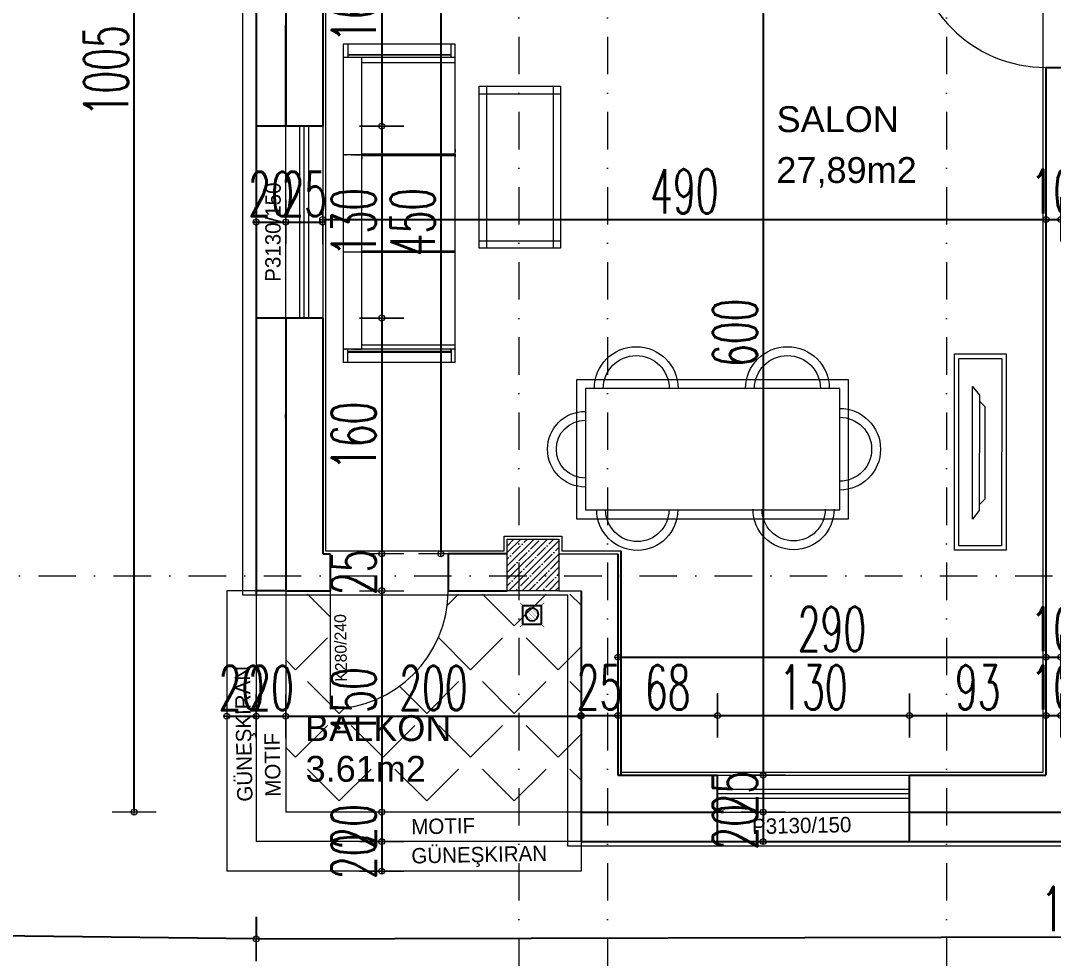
# Model space of a CAD drawing. Header units: millimetres. Extents: x -16104 to 67872, y -88009 to 12107.
# Drawn here: x 22102 to 22802, y -7693 to -7058 of the extents above; entities that cross this region are included whole.
import ezdxf

# ---------------------------------------------------------------- set-up
doc = ezdxf.new("R2010")
doc.units = ezdxf.units.MM
doc.linetypes.add('DASHDOTX2', pattern=[50.8, 25.4, -12.7, 0, -12.7])
doc.layers.get('0').update_dxf_attribs({"color": 241})
for name, color, linetype, lineweight in [('akslar', 144, 'Continuous', 20), ('bacas', 11, 'Continuous', 5), ('balkon', 6, 'Continuous', 5), ('duvar', 123, 'Continuous', 25), ('emsal&kolon', 1, 'Continuous', 5), ('kapı', 3, 'Continuous', 5), ('kolon', 1, 'Continuous', 5), ('OLCU', 54, 'Continuous', 13), ('pencere', 5, 'Continuous', 5), ('POZ', 36, 'Continuous', 18), ('SıVA', 40, 'Continuous', 9), ('tefriş', 30, 'Continuous', 5), ('ÖLÇÜ', 252, 'Continuous', 20)]:
    doc.layers.add(name, color=color, linetype=linetype, lineweight=lineweight)
doc.layers.add('tarama korıdor', color=33, linetype='Continuous')
doc.styles.add('DIM', font='Txttw.shx', dxfattribs={"width": 0.6})
doc.styles.add('M2', font='stylu.ttf', dxfattribs={"height": 10})
doc.dimstyles.new('50', dxfattribs={"dimscale": 0, "dimtxt": 30, "dimasz": 1, "dimexe": 0, "dimexo": 2, "dimgap": 4, "dimtad": 1, "dimdec": 0, "dimzin": 0, "dimdsep": 46, "dimtxsty": 'DIM', "dimblk1": 'DOT', "dimblk2": 'DOT', "dimsah": 1, "dimcen": 1.5, "dimdle": 3, "dimse1": 1, "dimse2": 1, "dimclrd": 256, "dimclre": 9, "dimclrt": 256, "dimadec": 0, "dimazin": 0, "dimtfac": 0.24, "dimtdec": 0, "dimtix": 1, "dimtmove": 2, "dimatfit": 3, "dimldrblk": 'DOT', "dimfxl": 0, "dimtolj": 1, "dimtzin": 15, "dimarcsym": 0})

# ---------------------------------------------------------------- blocks, each defined once
blk = doc.blocks.new('DFG')
at = {"layer": 'tefriş'}
for points in [[(38169.15, -3228.78), (38169.11, -3095.78), (38204.11, -3095.77), (38204.15, -3228.77)], [(38172.15, -3225.78), (38172.11, -3098.78), (38201.11, -3098.77), (38201.15, -3225.77)], [(38187.31, -3200.75), (38187.26, -3122.74), (38191.96, -3116.74), (38192.02, -3206.74)]]:
    blk.add_lwpolyline(points, close=True, dxfattribs=at)
blk.add_lwpolyline([(38187.26, -3126.64), (38183.36, -3130.59), (38183.41, -3192.9), (38187.31, -3196.85)], dxfattribs=at)
blk = doc.blocks.new('sec')
at = {"layer": 'bacas'}
for p, q in [((9731.12, -593.55), (9731.12, -669.3)), ((9731.12, -593.55), (9946.75, -593.55)), ((9731.12, -593.55), (9731.12, -669.3)), ((9736.37, -593.55), (9738.37, -593.55)), ((9736.37, -593.55), (9738.37, -593.55)), ((9739.62, -593.55), (9741.62, -593.55)), ((9739.62, -593.55), (9741.62, -593.55)), ((9740.12, -593.55), (9740.12, -669.3)), ((9740.37, -593.55), (9740.12, -593.55)), ((9740.12, -593.55), (9740.12, -669.3)), ((9740.37, -593.55), (9740.12, -593.55)), ((9743.12, -656.8), (9743.12, -593.55)), ((9743.12, -656.8), (9743.12, -593.55)), ((9797, -593.55), (9946.75, -593.55)), ((9805.56, -593.55), (9805.56, -656.8)), ((9805.56, -593.55), (9805.56, -656.8)), ((9806.12, -669.3), (9806.12, -593.55)), ((9806.12, -669.3), (9806.12, -593.55)), ((9806.62, -593.55), (9806.62, -656.8)), ((9806.62, -593.55), (9806.62, -656.8)), ((9872.37, -593.55), (9870.37, -593.55)), ((9872.37, -593.55), (9870.37, -593.55)), ((9871.18, -593.55), (9871.18, -656.8)), ((9871.62, -593.55), (9871.87, -593.55)), ((9871.62, -593.55), (9871.87, -593.55)), ((9871.87, -593.55), (9871.87, -669.3)), ((9872.25, -593.55), (9872.25, -656.8)), ((9875.62, -593.55), (9873.62, -593.55)), ((9875.62, -593.55), (9873.62, -593.55)), ((9934.26, -656.8), (9934.26, -593.55)), ((9937.83, -593.56), (9937.83, -669.31)), ((9946.83, -593.56), (9946.83, -669.31)), ((9946.83, -593.56), (9946.83, -669.31)), ((9740.12, -596.3), (9731.12, -596.3)), ((9740.12, -596.3), (9731.12, -596.3)), ((9737.12, -596.3), (9736.37, -596.3)), ((9737.12, -596.3), (9736.37, -596.3)), ((9738.12, -666.3), (9738.12, -596.3)), ((9738.12, -596.3), (9739.62, -596.3)), ((9738.12, -666.3), (9738.12, -596.3)), ((9738.12, -596.3), (9739.62, -596.3)), ((9738.37, -596.3), (9738.62, -596.3)), ((9738.37, -596.3), (9738.62, -596.3)), ((9738.62, -596.3), (9738.62, -666.3)), ((9738.62, -596.3), (9738.62, -666.3)), ((9937.75, -596.3), (9946.75, -596.3)), ((9937.75, -596.3), (9946.75, -596.3)), ((9939.33, -596.31), (9939.33, -666.31)), ((9939.33, -596.31), (9939.33, -666.31)), ((9939.83, -666.31), (9939.83, -596.31)), ((9939.83, -666.31), (9939.83, -596.31)), ((9740.12, -656.8), (9871.87, -656.8)), ((9740.12, -656.8), (9740.37, -656.8)), ((9740.12, -656.8), (9937.83, -656.8)), ((9740.12, -656.8), (9740.37, -656.8)), ((9740.12, -657.3), (9740.12, -657.05)), ((9740.12, -657.3), (9740.12, -657.05)), ((9740.12, -657.8), (9740.12, -657.55)), ((9740.12, -657.8), (9740.12, -657.55)), ((9741.62, -656.8), (9743.12, -656.8)), ((9741.62, -656.8), (9743.12, -656.8)), ((9870.37, -656.8), (9868.87, -656.8)), ((9870.37, -656.8), (9868.87, -656.8)), ((9871.87, -656.8), (9871.62, -656.8)), ((9871.87, -656.8), (9871.62, -656.8)), ((9871.87, -657.3), (9871.87, -657.05)), ((9871.87, -657.3), (9871.87, -657.05)), ((9871.87, -657.8), (9871.87, -657.55)), ((9871.87, -657.8), (9871.87, -657.55)), ((9740.12, -658.3), (9740.12, -658.05)), ((9740.12, -658.3), (9740.12, -658.05)), ((9740.12, -658.8), (9740.12, -658.55)), ((9740.12, -658.8), (9740.12, -658.55)), ((9740.12, -659.3), (9740.12, -659.05)), ((9740.12, -659.3), (9740.12, -659.05)), ((9740.12, -659.8), (9740.12, -659.55)), ((9740.12, -659.8), (9740.12, -659.55)), ((9740.12, -660.3), (9740.12, -660.05)), ((9740.12, -660.3), (9740.12, -660.05)), ((9740.12, -661.05), (9740.12, -660.55)), ((9740.12, -661.05), (9740.12, -660.55)), ((9740.12, -661.55), (9740.12, -661.3)), ((9740.12, -661.55), (9740.12, -661.3)), ((9740.12, -662.3), (9740.12, -662.05)), ((9740.12, -662.3), (9740.12, -662.05)), ((9740.12, -663.05), (9740.12, -662.8)), ((9740.12, -663.05), (9740.12, -662.8)), ((9740.12, -663.8), (9740.12, -663.55)), ((9740.12, -663.8), (9740.12, -663.55)), ((9871.87, -658.3), (9871.87, -658.05)), ((9871.87, -658.3), (9871.87, -658.05)), ((9871.87, -658.8), (9871.87, -658.55)), ((9871.87, -658.8), (9871.87, -658.55)), ((9871.87, -659.3), (9871.87, -659.05)), ((9871.87, -659.3), (9871.87, -659.05)), ((9871.87, -659.8), (9871.87, -659.55)), ((9871.87, -659.8), (9871.87, -659.55)), ((9871.87, -660.3), (9871.87, -660.05)), ((9871.87, -660.3), (9871.87, -660.05)), ((9871.87, -661.05), (9871.87, -660.55)), ((9871.87, -661.05), (9871.87, -660.55)), ((9871.87, -661.55), (9871.87, -661.3)), ((9871.87, -661.55), (9871.87, -661.3)), ((9871.87, -662.3), (9871.87, -662.05)), ((9871.87, -662.3), (9871.87, -662.05)), ((9871.87, -663.05), (9871.87, -662.8)), ((9871.87, -663.05), (9871.87, -662.8)), ((9871.87, -663.8), (9871.87, -663.55)), ((9871.87, -663.8), (9871.87, -663.55)), ((9731.12, -666.3), (9740.12, -666.3)), ((9731.12, -666.3), (9740.12, -666.3)), ((9946.83, -669.31), (9731.12, -669.3)), ((9740.12, -667.55), (9740.12, -667.3)), ((9740.12, -667.55), (9740.12, -667.3)), ((9740.12, -668.3), (9740.12, -668.05)), ((9740.12, -668.3), (9740.12, -668.05)), ((9946.83, -669.31), (9797.08, -669.31)), ((9871.87, -667.55), (9871.87, -667.3)), ((9871.87, -667.55), (9871.87, -667.3)), ((9871.87, -668.3), (9871.87, -668.05)), ((9871.87, -668.3), (9871.87, -668.05)), ((9946.83, -666.31), (9937.83, -666.31)), ((9946.83, -666.31), (9937.83, -666.31))]:
    blk.add_line(p, q, dxfattribs=at)
blk = doc.blocks.new('NEWBLOCK5')
at = {"layer": 'bacas'}
for p, q in [((1.4704, -0.1965), (0.3729, -0.1965)), ((0.3729, -0.1965), (0.3729, -0.749)), ((0.4229, -0.1965), (0.4229, -0.749)), ((1.4204, -0.1965), (1.4204, -0.749)), ((1.4704, -0.749), (1.4704, -0.1965)), ((0.3729, -0.2465), (1.4704, -0.2465)), ((1.4704, -0.7015), (0.3729, -0.7015)), ((0.3729, -0.749), (1.4704, -0.749))]:
    blk.add_line(p, q, dxfattribs=at)
blk = doc.blocks.new('rb')
at = {"layer": 'tefriş'}
for points in [[(1548.4, 487.07), (1595.5, 487.07), (1595.5, 394.92), (1548.4, 394.92)], [(1551.4, 484.07), (1592.5, 484.07), (1592.5, 397.92), (1551.4, 397.92)]]:
    blk.add_lwpolyline(points, close=True, dxfattribs=at)
for centre, radius, start, end in [((1571.95, 484.07), 12.83, 0, 180), ((1571.95, 484.07), 9.83, 0, 180), ((1551.4, 466.84), 14.18, 90, 270), ((1592.5, 466.49), 13.72, 270, 90), ((1551.4, 466.84), 11.18, 90, 270), ((1592.5, 466.49), 10.72, 270, 90), ((1551.4, 415.62), 14.18, 90, 270), ((1551.4, 415.62), 11.18, 90, 270), ((1592.29, 413.54), 13.72, 270, 90), ((1592.29, 413.54), 10.72, 270, 90), ((1571.95, 397.92), 13.83, 180, 0), ((1571.95, 397.92), 10.83, 180, 0)]:
    blk.add_arc(centre, radius, start, end, dxfattribs=at)
blk = doc.blocks.new('DOT')
for p, q in [((0, 15), (0, -15)), ((-2, 0), (0, 0)), ((2, 0), (0, 0))]:
    blk.add_line(p, q)
blk.add_circle((0, 0), 2)
blk = doc.blocks.new('*D7195')
at = {"layer": 'Defpoints', "color": 0, "transparency": 16777216}
for p in [(22306.82, -6969.56), (22306.82, -7129.31), (22346.82, -7129.31)]:
    blk.add_point(p, dxfattribs=at)
at = {"layer": 'OLCU', "lineweight": -2, "transparency": 16777216}
blk.add_line((22346.82, -6970.56), (22346.82, -7128.31), dxfattribs=at)
for p, rotation in [((22346.82, -6969.56), 90), ((22346.82, -7129.31), 270)]:
    blk.add_blockref('DOT', p, dxfattribs=dict(at, rotation=rotation))
at = {"layer": 'OLCU', "transparency": 16777216, "insert": (22327.82, -7049.44), "char_height": 30, "attachment_point": 5, "rotation": 90, "style": 'DIM'}
blk.add_mtext('\\A1;160', dxfattribs=at)
blk = doc.blocks.new('*D7196')
at = {"layer": 'Defpoints', "color": 0, "transparency": 16777216}
for p in [(22306.82, -7129.31), (22306.82, -7259.31), (22346.82, -7259.31)]:
    blk.add_point(p, dxfattribs=at)
at = {"layer": 'OLCU', "lineweight": -2, "transparency": 16777216}
blk.add_line((22346.82, -7130.31), (22346.82, -7258.31), dxfattribs=at)
for p, rotation in [((22346.82, -7129.31), 90), ((22346.82, -7259.31), 270)]:
    blk.add_blockref('DOT', p, dxfattribs=dict(at, rotation=rotation))
at = {"layer": 'OLCU', "transparency": 16777216, "insert": (22327.82, -7194.31), "char_height": 30, "attachment_point": 5, "rotation": 90, "style": 'DIM'}
blk.add_mtext('\\A1;130', dxfattribs=at)
blk = doc.blocks.new('*D7197')
at = {"layer": 'Defpoints', "color": 0, "transparency": 16777216}
for p in [(22306.82, -7259.31), (22306.82, -7419.06), (22346.82, -7419.06)]:
    blk.add_point(p, dxfattribs=at)
at = {"layer": 'OLCU', "lineweight": -2, "transparency": 16777216}
blk.add_line((22346.82, -7260.31), (22346.82, -7418.06), dxfattribs=at)
for p, rotation in [((22346.82, -7259.31), 90), ((22346.82, -7419.06), 270)]:
    blk.add_blockref('DOT', p, dxfattribs=dict(at, rotation=rotation))
at = {"layer": 'OLCU', "transparency": 16777216, "insert": (22327.82, -7339.19), "char_height": 30, "attachment_point": 5, "rotation": 90, "style": 'DIM'}
blk.add_mtext('\\A1;160', dxfattribs=at)
blk = doc.blocks.new('*D7198')
at = {"layer": 'Defpoints', "color": 0, "transparency": 16777216}
for p in [(22311.82, -7419.06), (22311.82, -7444.06), (22346.82, -7444.06)]:
    blk.add_point(p, dxfattribs=at)
at = {"layer": 'OLCU', "lineweight": -2, "transparency": 16777216}
for p, q in [((22346.82, -7418.06), (22346.82, -7417.06)), ((22346.82, -7419.06), (22346.82, -7444.06)), ((22346.82, -7445.06), (22346.82, -7446.06))]:
    blk.add_line(p, q, dxfattribs=at)
for p, rotation in [((22346.82, -7419.06), 270), ((22346.82, -7444.06), 90)]:
    blk.add_blockref('DOT', p, dxfattribs=dict(at, rotation=rotation))
at = {"layer": 'OLCU', "transparency": 16777216, "insert": (22327.82, -7431.56), "char_height": 30, "attachment_point": 5, "rotation": 90, "style": 'DIM'}
blk.add_mtext('\\A1;25', dxfattribs=at)
blk = doc.blocks.new('*D7199')
at = {"layer": 'Defpoints', "color": 0, "transparency": 16777216}
for p in [(22311.82, -7444.06), (22311.82, -7594.06), (22346.82, -7594.06)]:
    blk.add_point(p, dxfattribs=at)
at = {"layer": 'OLCU', "lineweight": -2, "transparency": 16777216}
blk.add_line((22346.82, -7445.06), (22346.82, -7593.06), dxfattribs=at)
for p, rotation in [((22346.82, -7444.06), 90), ((22346.82, -7594.06), 270)]:
    blk.add_blockref('DOT', p, dxfattribs=dict(at, rotation=rotation))
at = {"layer": 'OLCU', "transparency": 16777216, "insert": (22327.82, -7519.06), "char_height": 30, "attachment_point": 5, "rotation": 90, "style": 'DIM'}
blk.add_mtext('\\A1;150', dxfattribs=at)
blk = doc.blocks.new('*D7200')
at = {"layer": 'Defpoints', "color": 0, "transparency": 16777216}
for p in [(22346.82, -7594.06), (22346.82, -7614.06), (22347.65, -7614.06)]:
    blk.add_point(p, dxfattribs=at)
at = {"layer": 'OLCU', "lineweight": -2, "transparency": 16777216}
for p, q in [((22346.82, -7593.06), (22346.82, -7592.06)), ((22346.82, -7594.06), (22346.82, -7614.06)), ((22346.82, -7615.06), (22346.82, -7616.06))]:
    blk.add_line(p, q, dxfattribs=at)
for p, rotation in [((22346.82, -7594.06), 270), ((22346.82, -7614.06), 90)]:
    blk.add_blockref('DOT', p, dxfattribs=dict(at, rotation=rotation))
at = {"layer": 'OLCU', "transparency": 16777216, "insert": (22327.82, -7604.06), "char_height": 30, "attachment_point": 5, "rotation": 90, "style": 'DIM'}
blk.add_mtext('\\A1;20', dxfattribs=at)
blk = doc.blocks.new('*D6889')
at = {"layer": 'Defpoints', "color": 0, "transparency": 16777216}
for p in [(22346.82, -7614.06), (22346.82, -7634.06), (22346.82, -7634.06)]:
    blk.add_point(p, dxfattribs=at)
at = {"layer": 'OLCU', "lineweight": -2, "transparency": 16777216}
for p, q in [((22346.82, -7613.06), (22346.82, -7612.06)), ((22346.82, -7614.06), (22346.82, -7634.06)), ((22346.82, -7635.06), (22346.82, -7636.06))]:
    blk.add_line(p, q, dxfattribs=at)
for p, rotation in [((22346.82, -7614.06), 270), ((22346.82, -7634.06), 90)]:
    blk.add_blockref('DOT', p, dxfattribs=dict(at, rotation=rotation))
at = {"layer": 'OLCU', "transparency": 16777216, "insert": (22327.82, -7624.06), "char_height": 30, "attachment_point": 5, "rotation": 90, "style": 'DIM'}
blk.add_mtext('\\A1;20', dxfattribs=at)
blk = doc.blocks.new('*D6894')
at = {"layer": 'Defpoints', "color": 0, "transparency": 16777216}
for p in [(22386.82, -6969.56), (22386.82, -7419.06), (22386.82, -7419.06)]:
    blk.add_point(p, dxfattribs=at)
at = {"layer": 'OLCU', "lineweight": -2, "transparency": 16777216}
blk.add_line((22386.82, -6970.56), (22386.82, -7418.06), dxfattribs=at)
for p, rotation in [((22386.82, -6969.56), 90), ((22386.82, -7419.06), 270)]:
    blk.add_blockref('DOT', p, dxfattribs=dict(at, rotation=rotation))
at = {"layer": 'OLCU', "transparency": 16777216, "insert": (22367.82, -7194.31), "char_height": 30, "attachment_point": 5, "rotation": 90, "style": 'DIM'}
blk.add_mtext('\\A1;450', dxfattribs=at)
blk = doc.blocks.new('*D7230')
at = {"layer": 'Defpoints', "color": 0, "transparency": 16777216}
for p in [(22281.82, -7194.31), (22261.82, -7259.31), (22281.82, -7259.31)]:
    blk.add_point(p, dxfattribs=at)
at = {"layer": 'OLCU', "lineweight": -2, "transparency": 16777216}
for p, q in [((22260.82, -7194.31), (22259.82, -7194.31)), ((22261.82, -7194.31), (22281.82, -7194.31)), ((22282.82, -7194.31), (22283.82, -7194.31))]:
    blk.add_line(p, q, dxfattribs=at)
blk.add_blockref('DOT', (22261.82, -7194.31), dxfattribs=at)
at = {"layer": 'OLCU', "lineweight": -2, "transparency": 16777216, "rotation": 180}
blk.add_blockref('DOT', (22281.82, -7194.31), dxfattribs=at)
at = {"layer": 'OLCU', "transparency": 16777216, "insert": (22271.82, -7175.31), "char_height": 30, "attachment_point": 5, "style": 'DIM'}
blk.add_mtext('\\A1;20', dxfattribs=at)
blk = doc.blocks.new('*D6932')
at = {"layer": 'Defpoints', "color": 0, "transparency": 16777216}
for p in [(22281.82, -7194.31), (22306.82, -7194.31), (22306.82, -7194.31)]:
    blk.add_point(p, dxfattribs=at)
at = {"layer": 'OLCU', "lineweight": -2, "transparency": 16777216}
for p, q in [((22280.82, -7194.31), (22279.82, -7194.31)), ((22281.82, -7194.31), (22306.82, -7194.31)), ((22307.82, -7194.31), (22308.82, -7194.31))]:
    blk.add_line(p, q, dxfattribs=at)
blk.add_blockref('DOT', (22281.82, -7194.31), dxfattribs=at)
at = {"layer": 'OLCU', "lineweight": -2, "transparency": 16777216, "rotation": 180}
blk.add_blockref('DOT', (22306.82, -7194.31), dxfattribs=at)
at = {"layer": 'OLCU', "transparency": 16777216, "insert": (22294.32, -7175.31), "char_height": 30, "attachment_point": 5, "style": 'DIM'}
blk.add_mtext('\\A1;25', dxfattribs=at)
blk = doc.blocks.new('*D6933')
at = {"layer": 'Defpoints', "color": 0, "transparency": 16777216}
for p in [(22306.82, -7194.31), (22796.82, -7192.53), (22796.82, -7194.31)]:
    blk.add_point(p, dxfattribs=at)
at = {"layer": 'OLCU', "lineweight": -2, "transparency": 16777216}
blk.add_line((22307.82, -7192.53), (22795.82, -7192.53), dxfattribs=at)
at = {"layer": 'OLCU', "lineweight": -2, "transparency": 16777216, "rotation": 180}
blk.add_blockref('DOT', (22306.82, -7192.53), dxfattribs=at)
at = {"layer": 'OLCU', "lineweight": -2, "transparency": 16777216}
blk.add_blockref('DOT', (22796.82, -7192.53), dxfattribs=at)
at = {"layer": 'OLCU', "transparency": 16777216, "insert": (22551.82, -7173.53), "char_height": 30, "attachment_point": 5, "style": 'DIM'}
blk.add_mtext('\\A1;490', dxfattribs=at)
blk = doc.blocks.new('*D6934')
at = {"layer": 'Defpoints', "color": 0, "transparency": 16777216}
for p in [(22796.82, -7192.53), (22806.82, -7192.53), (22806.82, -7192.53)]:
    blk.add_point(p, dxfattribs=at)
at = {"layer": 'OLCU', "lineweight": -2, "transparency": 16777216}
for p, q in [((22795.82, -7192.53), (22794.82, -7192.53)), ((22796.82, -7192.53), (22806.82, -7192.53)), ((22807.82, -7192.53), (22808.82, -7192.53))]:
    blk.add_line(p, q, dxfattribs=at)
blk.add_blockref('DOT', (22796.82, -7192.53), dxfattribs=at)
at = {"layer": 'OLCU', "lineweight": -2, "transparency": 16777216, "rotation": 180}
blk.add_blockref('DOT', (22806.82, -7192.53), dxfattribs=at)
at = {"layer": 'OLCU', "transparency": 16777216, "insert": (22801.82, -7173.53), "char_height": 30, "attachment_point": 5, "style": 'DIM'}
blk.add_mtext('\\A1;10', dxfattribs=at)
blk = doc.blocks.new('*D6939')
at = {"layer": 'Defpoints', "color": 0, "transparency": 16777216}
for p in [(22241.82, -7529.06), (22261.82, -7529.06), (22261.82, -7529.06)]:
    blk.add_point(p, dxfattribs=at)
at = {"layer": 'OLCU', "lineweight": -2, "transparency": 16777216}
for p, q in [((22240.82, -7529.06), (22239.82, -7529.06)), ((22241.82, -7529.06), (22261.82, -7529.06)), ((22262.82, -7529.06), (22263.82, -7529.06))]:
    blk.add_line(p, q, dxfattribs=at)
blk.add_blockref('DOT', (22241.82, -7529.06), dxfattribs=at)
at = {"layer": 'OLCU', "lineweight": -2, "transparency": 16777216, "rotation": 180}
blk.add_blockref('DOT', (22261.82, -7529.06), dxfattribs=at)
at = {"layer": 'OLCU', "transparency": 16777216, "insert": (22251.82, -7510.06), "char_height": 30, "attachment_point": 5, "style": 'DIM'}
blk.add_mtext('\\A1;20', dxfattribs=at)
blk = doc.blocks.new('*D7231')
at = {"layer": 'Defpoints', "color": 0, "transparency": 16777216}
for p in [(22261.82, -7529.06), (22281.82, -7529.06), (22281.82, -7529.06)]:
    blk.add_point(p, dxfattribs=at)
at = {"layer": 'OLCU', "lineweight": -2, "transparency": 16777216}
for p, q in [((22260.82, -7529.06), (22259.82, -7529.06)), ((22261.82, -7529.06), (22281.82, -7529.06)), ((22282.82, -7529.06), (22283.82, -7529.06))]:
    blk.add_line(p, q, dxfattribs=at)
blk.add_blockref('DOT', (22261.82, -7529.06), dxfattribs=at)
at = {"layer": 'OLCU', "lineweight": -2, "transparency": 16777216, "rotation": 180}
blk.add_blockref('DOT', (22281.82, -7529.06), dxfattribs=at)
at = {"layer": 'OLCU', "transparency": 16777216, "insert": (22271.82, -7510.06), "char_height": 30, "attachment_point": 5, "style": 'DIM'}
blk.add_mtext('\\A1;20', dxfattribs=at)
blk = doc.blocks.new('*D7232')
at = {"layer": 'Defpoints', "color": 0, "transparency": 16777216}
for p in [(22281.82, -7454.06), (22481.82, -7454.06), (22481.82, -7529.06)]:
    blk.add_point(p, dxfattribs=at)
at = {"layer": 'OLCU', "lineweight": -2, "transparency": 16777216}
blk.add_line((22282.82, -7529.06), (22480.82, -7529.06), dxfattribs=at)
at = {"layer": 'OLCU', "lineweight": -2, "transparency": 16777216, "rotation": 180}
blk.add_blockref('DOT', (22281.82, -7529.06), dxfattribs=at)
at = {"layer": 'OLCU', "lineweight": -2, "transparency": 16777216}
blk.add_blockref('DOT', (22481.82, -7529.06), dxfattribs=at)
at = {"layer": 'OLCU', "transparency": 16777216, "insert": (22381.82, -7510.06), "char_height": 30, "attachment_point": 5, "style": 'DIM'}
blk.add_mtext('\\A1;200', dxfattribs=at)
blk = doc.blocks.new('*D6940')
at = {"layer": 'Defpoints', "color": 0, "transparency": 16777216}
for p in [(22481.82, -7528.58), (22506.82, -7528.58), (22506.82, -7528.58)]:
    blk.add_point(p, dxfattribs=at)
at = {"layer": 'OLCU', "lineweight": -2, "transparency": 16777216}
for p, q in [((22480.82, -7528.58), (22479.82, -7528.58)), ((22481.82, -7528.58), (22506.82, -7528.58)), ((22507.82, -7528.58), (22508.82, -7528.58))]:
    blk.add_line(p, q, dxfattribs=at)
blk.add_blockref('DOT', (22481.82, -7528.58), dxfattribs=at)
at = {"layer": 'OLCU', "lineweight": -2, "transparency": 16777216, "rotation": 180}
blk.add_blockref('DOT', (22506.82, -7528.58), dxfattribs=at)
at = {"layer": 'OLCU', "transparency": 16777216, "insert": (22494.32, -7509.58), "char_height": 30, "attachment_point": 5, "style": 'DIM'}
blk.add_mtext('\\A1;25', dxfattribs=at)
blk = doc.blocks.new('*D6941')
at = {"layer": 'Defpoints', "color": 0, "transparency": 16777216}
for p in [(22574.32, -7528.58), (22506.82, -7569.06), (22574.32, -7579.06)]:
    blk.add_point(p, dxfattribs=at)
at = {"layer": 'OLCU', "lineweight": -2, "transparency": 16777216}
blk.add_line((22507.82, -7528.58), (22573.32, -7528.58), dxfattribs=at)
at = {"layer": 'OLCU', "lineweight": -2, "transparency": 16777216, "rotation": 180}
blk.add_blockref('DOT', (22506.82, -7528.58), dxfattribs=at)
at = {"layer": 'OLCU', "lineweight": -2, "transparency": 16777216}
blk.add_blockref('DOT', (22574.32, -7528.58), dxfattribs=at)
at = {"layer": 'OLCU', "transparency": 16777216, "insert": (22540.57, -7509.58), "char_height": 30, "attachment_point": 5, "style": 'DIM'}
blk.add_mtext('\\A1;68', dxfattribs=at)
blk = doc.blocks.new('*D6942')
at = {"layer": 'Defpoints', "color": 0, "transparency": 16777216}
for p in [(22704.32, -7528.61), (22574.32, -7579.06), (22704.32, -7579.06)]:
    blk.add_point(p, dxfattribs=at)
at = {"layer": 'OLCU', "lineweight": -2, "transparency": 16777216}
blk.add_line((22575.32, -7528.61), (22703.32, -7528.61), dxfattribs=at)
at = {"layer": 'OLCU', "lineweight": -2, "transparency": 16777216, "rotation": 180}
blk.add_blockref('DOT', (22574.32, -7528.61), dxfattribs=at)
at = {"layer": 'OLCU', "lineweight": -2, "transparency": 16777216}
blk.add_blockref('DOT', (22704.32, -7528.61), dxfattribs=at)
at = {"layer": 'OLCU', "transparency": 16777216, "insert": (22639.32, -7509.61), "char_height": 30, "attachment_point": 5, "style": 'DIM'}
blk.add_mtext('\\A1;130', dxfattribs=at)
blk = doc.blocks.new('*D6943')
at = {"layer": 'Defpoints', "color": 0, "transparency": 16777216}
for p in [(22704.32, -7528.61), (22796.82, -7528.61), (22796.82, -7528.61)]:
    blk.add_point(p, dxfattribs=at)
at = {"layer": 'OLCU', "lineweight": -2, "transparency": 16777216}
blk.add_line((22705.32, -7528.61), (22795.82, -7528.61), dxfattribs=at)
at = {"layer": 'OLCU', "lineweight": -2, "transparency": 16777216, "rotation": 180}
blk.add_blockref('DOT', (22704.32, -7528.61), dxfattribs=at)
at = {"layer": 'OLCU', "lineweight": -2, "transparency": 16777216}
blk.add_blockref('DOT', (22796.82, -7528.61), dxfattribs=at)
at = {"layer": 'OLCU', "transparency": 16777216, "insert": (22750.57, -7509.61), "char_height": 30, "attachment_point": 5, "style": 'DIM'}
blk.add_mtext('\\A1;93', dxfattribs=at)
blk = doc.blocks.new('*D6944')
at = {"layer": 'Defpoints', "color": 0, "transparency": 16777216}
for p in [(22796.82, -7528.61), (22806.82, -7528.61), (22806.82, -7528.61)]:
    blk.add_point(p, dxfattribs=at)
at = {"layer": 'OLCU', "lineweight": -2, "transparency": 16777216}
for p, q in [((22795.82, -7528.61), (22794.82, -7528.61)), ((22796.82, -7528.61), (22806.82, -7528.61)), ((22807.82, -7528.61), (22808.82, -7528.61))]:
    blk.add_line(p, q, dxfattribs=at)
blk.add_blockref('DOT', (22796.82, -7528.61), dxfattribs=at)
at = {"layer": 'OLCU', "lineweight": -2, "transparency": 16777216, "rotation": 180}
blk.add_blockref('DOT', (22806.82, -7528.61), dxfattribs=at)
at = {"layer": 'OLCU', "transparency": 16777216, "insert": (22801.82, -7509.61), "char_height": 30, "attachment_point": 5, "style": 'DIM'}
blk.add_mtext('\\A1;10', dxfattribs=at)
blk = doc.blocks.new('*D6950')
at = {"layer": 'Defpoints', "color": 0, "transparency": 16777216}
for p in [(22506.82, -7489.06), (22796.82, -7489.06), (22796.82, -7489.06)]:
    blk.add_point(p, dxfattribs=at)
at = {"layer": 'OLCU', "lineweight": -2, "transparency": 16777216}
blk.add_line((22507.82, -7489.06), (22795.82, -7489.06), dxfattribs=at)
at = {"layer": 'OLCU', "lineweight": -2, "transparency": 16777216, "rotation": 180}
blk.add_blockref('DOT', (22506.82, -7489.06), dxfattribs=at)
at = {"layer": 'OLCU', "lineweight": -2, "transparency": 16777216}
blk.add_blockref('DOT', (22796.82, -7489.06), dxfattribs=at)
at = {"layer": 'OLCU', "transparency": 16777216, "insert": (22651.82, -7470.06), "char_height": 30, "attachment_point": 5, "style": 'DIM'}
blk.add_mtext('\\A1;290', dxfattribs=at)
blk = doc.blocks.new('*D6951')
at = {"layer": 'Defpoints', "color": 0, "transparency": 16777216}
for p in [(22796.82, -7489.06), (22806.82, -7489.06), (22806.82, -7489.06)]:
    blk.add_point(p, dxfattribs=at)
at = {"layer": 'OLCU', "lineweight": -2, "transparency": 16777216}
for p, q in [((22795.82, -7489.06), (22794.82, -7489.06)), ((22796.82, -7489.06), (22806.82, -7489.06)), ((22807.82, -7489.06), (22808.82, -7489.06))]:
    blk.add_line(p, q, dxfattribs=at)
blk.add_blockref('DOT', (22796.82, -7489.06), dxfattribs=at)
at = {"layer": 'OLCU', "lineweight": -2, "transparency": 16777216, "rotation": 180}
blk.add_blockref('DOT', (22806.82, -7489.06), dxfattribs=at)
at = {"layer": 'OLCU', "transparency": 16777216, "insert": (22801.82, -7470.06), "char_height": 30, "attachment_point": 5, "style": 'DIM'}
blk.add_mtext('\\A1;10', dxfattribs=at)
blk = doc.blocks.new('*D7113')
at = {"layer": 'Defpoints', "color": 0, "transparency": 16777216}
for p in [(22261.82, -7680.01), (23386.82, -7677.27), (23386.82, -7677.27)]:
    blk.add_point(p, dxfattribs=at)
at = {"layer": 'OLCU', "lineweight": -2, "transparency": 16777216}
blk.add_line((22262.82, -7680.01), (23385.82, -7677.27), dxfattribs=at)
for p, rotation in [((22261.82, -7680.01), 180.1399202823359), ((23386.82, -7677.27), 0.1399202823359238)]:
    blk.add_blockref('DOT', p, dxfattribs=dict(at, rotation=rotation))
at = {"layer": 'OLCU', "transparency": 16777216, "insert": (22824.27, -7659.64), "char_height": 30, "attachment_point": 5, "rotation": 0.13992, "style": 'DIM'}
blk.add_mtext('\\A1;1125', dxfattribs=at)
blk = doc.blocks.new('A$C412C2498')
at = {"color": 5, "const_width": 0.6}
for points in [[(3.6, 24.3), (0.2, 27)], [(23.8, 24.3), (27.3, 27)], [(3.6, 3), (0.2, 0.2)], [(23.8, 3), (27.3, 0.2)]]:
    blk.add_lwpolyline(points, dxfattribs=at)
at = {"color": 5}
blk.add_lwpolyline([(23.8, 24.3), (3.6, 24.3), (3.6, 3), (23.8, 3)], close=True, dxfattribs=at)
at = {"const_width": 0.1}
for points in [[(6.7, 12.2), (14.6, 20.2)], [(6.8, 14.5), (12.4, 20.1)], [(7.1, 10.4), (16.4, 19.7)], [(7.9, 9.1), (17.8, 19)], [(8.8, 8), (18.9, 18.1)], [(10, 7.1), (19.8, 16.9)], [(11.3, 6.4), (20.4, 15.6)], [(13, 6), (20.8, 13.8)], [(14.8, 6.1), (20.8, 12.1)], [(17.4, 7), (19.8, 9.4)]]:
    blk.add_lwpolyline(points, dxfattribs=at)
blk.add_circle((13.7, 13.1), 7.12)
blk = doc.blocks.new('A$C5E2C1EC0')
at = {"xscale": 0.6105719971092185, "yscale": 0.6105719971092185, "zscale": 0.6105719971092185}
blk.add_blockref('A$C412C2498', (0, 0), dxfattribs=at)
blk = doc.blocks.new('*D6848')
at = {"layer": 'Defpoints', "color": 0, "transparency": 16777216}
for p in [(21629.82, -7672.63), (21629.82, -7672.63), (22261.82, -7680.01)]:
    blk.add_point(p, dxfattribs=at)
at = {"layer": 'OLCU', "lineweight": -2, "transparency": 16777216}
blk.add_line((22260.82, -7680), (21630.82, -7672.65), dxfattribs=at)
for p, rotation in [((21629.82, -7672.63), 179.3311844585351), ((22261.82, -7680.01), 359.3311844585351)]:
    blk.add_blockref('DOT', p, dxfattribs=dict(at, rotation=rotation))
at = {"layer": 'OLCU', "transparency": 16777216, "insert": (21946.04, -7657.32), "char_height": 30, "attachment_point": 5, "rotation": 359.33118, "style": 'DIM'}
blk.add_mtext('\\A1;632', dxfattribs=at)
blk = doc.blocks.new('*D7159')
at = {"layer": 'Defpoints', "color": 0, "transparency": 16777216}
for p in [(22179.11, -6589.56), (22281.82, -6589.56), (22281.82, -7594.06)]:
    blk.add_point(p, dxfattribs=at)
at = {"layer": 'OLCU', "lineweight": -2, "transparency": 16777216}
blk.add_line((22179.11, -7593.06), (22179.11, -6590.56), dxfattribs=at)
for p, rotation in [((22179.11, -6589.56), 90), ((22179.11, -7594.06), 270)]:
    blk.add_blockref('DOT', p, dxfattribs=dict(at, rotation=rotation))
at = {"layer": 'OLCU', "transparency": 16777216, "insert": (22160.11, -7091.81), "char_height": 30, "attachment_point": 5, "rotation": 90, "style": 'DIM'}
blk.add_mtext('\\A1;1005', dxfattribs=at)
blk = doc.blocks.new('*D7142')
at = {"layer": 'Defpoints', "color": 0, "transparency": 16777216}
for p in [(22605.24, -6969.56), (22605.24, -7569.06), (22605.24, -7569.06)]:
    blk.add_point(p, dxfattribs=at)
at = {"layer": 'OLCU', "lineweight": -2, "transparency": 16777216}
blk.add_line((22605.24, -6970.56), (22605.24, -7568.06), dxfattribs=at)
for p, rotation in [((22605.24, -6969.56), 90), ((22605.24, -7569.06), 270)]:
    blk.add_blockref('DOT', p, dxfattribs=dict(at, rotation=rotation))
at = {"layer": 'OLCU', "transparency": 16777216, "insert": (22586.24, -7269.31), "char_height": 30, "attachment_point": 5, "rotation": 90, "style": 'DIM'}
blk.add_mtext('\\A1;600', dxfattribs=at)
blk = doc.blocks.new('*D7143')
at = {"layer": 'Defpoints', "color": 0, "transparency": 16777216}
for p in [(22605.24, -7569.06), (22605.24, -7594.06), (22605.24, -7594.06)]:
    blk.add_point(p, dxfattribs=at)
at = {"layer": 'OLCU', "lineweight": -2, "transparency": 16777216}
for p, q in [((22605.24, -7568.06), (22605.24, -7567.06)), ((22605.24, -7569.06), (22605.24, -7594.06)), ((22605.24, -7595.06), (22605.24, -7596.06))]:
    blk.add_line(p, q, dxfattribs=at)
for p, rotation in [((22605.24, -7569.06), 270), ((22605.24, -7594.06), 90)]:
    blk.add_blockref('DOT', p, dxfattribs=dict(at, rotation=rotation))
at = {"layer": 'OLCU', "transparency": 16777216, "insert": (22586.24, -7581.56), "char_height": 30, "attachment_point": 5, "rotation": 90, "style": 'DIM'}
blk.add_mtext('\\A1;25', dxfattribs=at)
blk = doc.blocks.new('*D7144')
at = {"layer": 'Defpoints', "color": 0, "transparency": 16777216}
for p in [(22605.24, -7594.06), (22605.24, -7614.06), (22605.24, -7614.06)]:
    blk.add_point(p, dxfattribs=at)
at = {"layer": 'OLCU', "lineweight": -2, "transparency": 16777216}
for p, q in [((22605.24, -7593.06), (22605.24, -7592.06)), ((22605.24, -7594.06), (22605.24, -7614.06)), ((22605.24, -7615.06), (22605.24, -7616.06))]:
    blk.add_line(p, q, dxfattribs=at)
for p, rotation in [((22605.24, -7594.06), 270), ((22605.24, -7614.06), 90)]:
    blk.add_blockref('DOT', p, dxfattribs=dict(at, rotation=rotation))
at = {"layer": 'OLCU', "transparency": 16777216, "insert": (22586.24, -7604.06), "char_height": 30, "attachment_point": 5, "rotation": 90, "style": 'DIM'}
blk.add_mtext('\\A1;20', dxfattribs=at)

msp = doc.modelspace()

# ---------------------------------------------------------------- hatches: boundary and pattern name
at = {"layer": 'kolon'}
h = msp.add_hatch(dxfattribs=at)
h.set_pattern_fill('ANSI35,_O', color=256)
h.set_pattern_definition([(45, (825.3866, -11854.48), (-4.490128, 4.490128), []), (45, (829.877, -11854.48), (-4.490128, 4.490128), [7.9375, -1.5875, 0, -1.5875])])
h.paths.add_polyline_path([(22466.82, -7444.06), (22466.82, -7409.06), (22431.82, -7409.06), (22431.82, -7444.06)])
at = {"layer": 'ÖLÇÜ'}
h = msp.add_hatch(dxfattribs=at)
h.set_pattern_fill('ANGLE,_O', color=256, scale=6, angle=45)
h.set_pattern_definition([(45, (7204.273, 0), (-29.63485, 29.63485), [30.48, -11.43]), (135, (7204.273, 0), (-29.63485, -29.63485), [30.48, -11.43])])
h.paths.add_polyline_path([(22481.82, -7444.06), (22466.82, -7444.06), (22439.78, -7444.06), (22439.78, -7594.06), (22481.82, -7594.06)])
h.paths.add_polyline_path([(22439.78, -7444.06), (22431.82, -7444.06), (22391.82, -7444.06, -0.414214), (22311.82, -7524.06), (22311.82, -7444.06), (22281.82, -7444.06), (22281.82, -7594.06), (22439.78, -7594.06)])
h.paths.add_polyline_path([(22305.32, -7547.99), (22305.32, -7490.13), (22350.32, -7490.13), (22350.32, -7547.99)], flags=24)
h.paths.add_polyline_path([(22305.32, -7626.13), (22305.32, -7581.99), (22350.32, -7581.99), (22350.32, -7626.13)], flags=9)
h.paths.add_polyline_path([(22249.75, -7487.56), (22293.89, -7487.56), (22293.89, -7532.56), (22249.75, -7532.56)], flags=9)
h.paths.add_polyline_path([(22351.17, -7487.56), (22412.46, -7487.56), (22412.46, -7532.56), (22351.17, -7532.56)], flags=25)
h.paths.add_polyline_path([(22293.17, -7551.49), (22381.14, -7551.49), (22381.14, -7578.12), (22293.17, -7578.12)], flags=24)
h.paths.add_polyline_path([(22294.27, -7523.68), (22398.41, -7523.68), (22398.41, -7550.54), (22294.27, -7550.54)], flags=24)

# ---------------------------------------------------------------- linework, layer by layer
at = {"layer": 'akslar', "linetype": 'DASHDOTX2'}
for p, q in [((22439.78, -5134.56), (22439.78, -7944.06)), ((22499.82, -5134.56), (22499.82, -7944.06)), ((22729.32, -5134.56), (22729.32, -7944.06)), ((21299.82, -7434.06), (24349.82, -7434.06))]:
    msp.add_line(p, q, dxfattribs=at)
at = {"layer": 'balkon'}
for p, q in [((22241.82, -7444.06), (22241.82, -7634.06)), ((22261.82, -7444.06), (22241.82, -7444.06)), ((22261.82, -7444.06), (22261.82, -7614.06)), ((22281.82, -7444.06), (22281.82, -7594.06)), ((22481.82, -7594.06), (22281.82, -7594.06)), ((22481.82, -7614.06), (22261.82, -7614.06)), ((22481.82, -7614.06), (22481.82, -7634.06)), ((22481.82, -7634.06), (22241.82, -7634.06))]:
    msp.add_line(p, q, dxfattribs=at)
at = {"layer": 'duvar'}
for p, q in [((22261.82, -6654.56), (22261.82, -7259.31)), ((22261.82, -6904.56), (22261.82, -7129.31)), ((22281.82, -6904.56), (22281.82, -7129.31)), ((22281.82, -6930.81), (22281.82, -7060.81)), ((22306.82, -6969.56), (22306.82, -7129.31)), ((22281.82, -7129.31), (22281.82, -7060.81)), ((22281.82, -7060.81), (22281.82, -7129.31)), ((22796.82, -7089.56), (22796.82, -7417.06)), ((22796.82, -7089.56), (22796.82, -7569.06)), ((22796.82, -7089.56), (22806.82, -7089.56)), ((22306.82, -7129.31), (22261.82, -7129.31)), ((22261.82, -7259.31), (22261.82, -7447.06)), ((22306.82, -7259.31), (22261.82, -7259.31)), ((22281.82, -7259.31), (22281.82, -7444.06)), ((22281.82, -7259.31), (22281.82, -7444.06)), ((22306.82, -7259.31), (22306.82, -7419.06)), ((22281.82, -7294.56), (22281.82, -7444.06)), ((22281.82, -7327.06), (22281.82, -7324.56)), ((22306.82, -7419.06), (22311.82, -7419.06)), ((22311.82, -7419.06), (22311.82, -7444.06)), ((22391.82, -7419.06), (22391.82, -7444.06)), ((22431.82, -7419.06), (22391.82, -7419.06)), ((22506.82, -7419.06), (22506.82, -7569.06)), ((22508.82, -7417.06), (22508.82, -7569.06)), ((22281.82, -7444.06), (22261.82, -7444.06)), ((22281.82, -7444.06), (22311.82, -7444.06)), ((22391.82, -7444.06), (22431.82, -7444.06)), ((22481.82, -7444.06), (22481.82, -7614.06)), ((22506.82, -7569.06), (22574.32, -7569.06)), ((22574.32, -7614.06), (22574.32, -7569.06)), ((22704.32, -7569.06), (22796.82, -7569.06)), ((22704.32, -7614.06), (22704.32, -7569.06)), ((22791.82, -7569.06), (22796.82, -7569.06)), ((22481.82, -7594.06), (22574.32, -7594.06)), ((22704.32, -7594.06), (22796.82, -7594.06)), ((22796.82, -7594.06), (22959.32, -7594.06)), ((22481.82, -7614.06), (22574.32, -7614.06)), ((22574.32, -7614.06), (23089.32, -7614.06)), ((22704.32, -7614.06), (22959.32, -7614.06))]:
    msp.add_line(p, q, dxfattribs=at)
at = {"layer": 'emsal&kolon'}
msp.add_lwpolyline([(22431.82, -7444.06), (22431.82, -7409.06), (22466.82, -7409.06), (22466.82, -7444.06), (22431.82, -7444.06)], dxfattribs=at)
at = {"layer": 'kapı'}
msp.add_line((22311.82, -7444.06), (22311.82, -7524.06), dxfattribs=at)
for centre, radius, start, end in [((22796.82, -6999.56), 90, 180, 270), ((22311.82, -7444.06), 80, 270, 0)]:
    msp.add_arc(centre, radius, start, end, dxfattribs=at)
at = {"layer": 'pencere'}
for p, q in [((22281.82, -7259.31), (22281.82, -7129.31)), ((22291.32, -7259.31), (22291.32, -7129.31)), ((22294.32, -7259.31), (22294.32, -7129.31)), ((22297.32, -7259.31), (22297.32, -7129.31)), ((22306.82, -7129.31), (22306.82, -7259.31)), ((22574.32, -7569.06), (22704.32, -7569.06)), ((22574.32, -7578.56), (22704.32, -7578.56)), ((22574.32, -7581.56), (22704.32, -7581.56)), ((22574.32, -7584.56), (22704.32, -7584.56)), ((22574.32, -7594.06), (22704.32, -7594.06))]:
    msp.add_line(p, q, dxfattribs=at)
at = {"layer": 'SıVA'}
for points in [[(23389.82, -6842.56), (23389.82, -7357.06), (23254.82, -7357.06), (23254.82, -7617.06), (22472.82, -7617.06), (22472.82, -7447.06), (22252.82, -7447.06), (22252.82, -6592.56), (21790.82, -6592.56), (21790.82, -6077.87), (21620.82, -6077.87), (21620.82, -5625.56), (21910.82, -5625.56), (21910.82, -5455.56), (23732.82, -5455.56), (23732.82, -5625.56), (24022.82, -5625.56), (24022.82, -6077.87), (23852.82, -6077.87), (23852.82, -6572.56), (23692.82, -6572.56), (23692.82, -6842.56)], [(22508.82, -7567.06), (22794.82, -7567.06), (22794.82, -7089.56), (22794.82, -6971.56), (22483.82, -6971.56), (22483.82, -6986.56), (22429.82, -6986.56), (22429.82, -6971.56), (22308.82, -6971.56), (22308.82, -7129.31), (22308.82, -7417.06), (22429.82, -7417.06), (22429.82, -7407.06), (22468.82, -7407.06), (22468.82, -7417.06), (22508.82, -7417.06)]]:
    msp.add_lwpolyline(points, close=True, dxfattribs=at)
at = {"layer": 'ÖLÇÜ'}
for p, q in [((22466.82, -7419.06), (22506.82, -7419.06)), ((22466.82, -7444.06), (22481.82, -7444.06))]:
    msp.add_line(p, q, dxfattribs=at)

# ---------------------------------------------------------------- block references
at = {"ltscale": 50, "xscale": -1, "rotation": 180}
msp.add_blockref('A$C5E2C1EC0', (22440.3, -7452.17), dxfattribs=at)
at = {"layer": 'duvar', "xscale": -1, "rotation": 270}
msp.add_blockref('sec', (22990.09, -17020.56), dxfattribs=at)
at = {"layer": 'pencere', "xscale": -2, "yscale": 2, "zscale": 2, "rotation": 90}
msp.add_blockref('rb', (23452.91, -4204.3), dxfattribs=at)
at = {"layer": 'tarama korıdor', "rotation": 179.9413690343667}
msp.add_blockref('DFG', (60935.72, -10551.49), dxfattribs=at)
at = {"layer": 'tefriş', "xscale": -100, "yscale": 100, "zscale": 100, "rotation": 90}
msp.add_blockref('NEWBLOCK5', (22393.13, -7065.02), dxfattribs=at)

# ---------------------------------------------------------------- texts
at = {"layer": 'emsal&kolon', "char_height": 17.5, "width": 1076.8413, "attachment_point": 9}
for s, insert in [('{\\fArial|b0|i0|c162|p34;SALON}', (22697.19, -7133.56)), ('{\\fArial|b0|i0|c162|p34;27,89m2}', (22709.29, -7171.05)), ('{\\fArial|b0|i0|c162|p34;BALKON}', (22394.03, -7546.17)), ('{\\fArial|b0|i0|c162|p34;3.61m2}', (22376.77, -7573.75))]:
    msp.add_mtext(s, dxfattribs=dict(at, insert=insert))
at = {"layer": 'POZ', "style": 'M2', "flags": 4}
for tag, p, height, rotation in [('P3130/150', (22278.24, -7234.8), 10.4, 89.83596), ('K280/240', (22323.4, -7505.66), 8, 90.99934), ('GÜNEŞKIRAN', (22259.33, -7586.88), 10.4, 91.13919), ('MOTIF', (22278.45, -7583.56), 10.4, 91.13919), ('P3130/150', (22597.8, -7608.99), 10.4, 1.13919), ('MOTIF', (22366.92, -7609.22), 10.4, 1.13919), ('GÜNEŞKIRAN', (22366.99, -7628.9), 10.4, 1.13919)]:
    msp.add_attdef(tag, p, 'K1 80/210', height=height, rotation=rotation, dxfattribs=at)

# ---------------------------------------------------------------- dimensions: what is measured, and where the dimension line sits
at = {"layer": 'OLCU'}
for p1, p2, distance, picture, middle in [((22281.81697263, -7594.06011155), (22281.81697263, -6589.56011155), 102.70769654, '*D7159', (22160.10927609, -7091.81011155)), ((22605.24, -7569.06), (22605.24, -7594.06), 0, '*D7143', (22586.24, -7581.56)), ((22261.82, -7680.01), (21629.82, -7672.63), 0, '*D6848', (21946.04, -7657.32)), ((22261.82, -7680.01), (23386.82, -7677.27), 0, '*D7113', (22824.27, -7659.64))]:
    dim = msp.add_aligned_dim(p1=p1, p2=p2, distance=distance, dimstyle='50', override={"dimscale": 1}, dxfattribs=at)
    dim.commit()
    dim.dimension.update_dxf_attribs({"geometry": picture, "text_midpoint": middle})
for base, p1, p2, picture, middle in [((22346.82, -7129.31), (22306.82, -6969.56), (22306.82, -7129.31), '*D7195', (22327.82, -7049.44)), ((22386.81697263, -7419.06011155), (22386.81697263, -6969.56011155), (22386.81697263, -7419.06011155), '*D6894', (22367.81697263, -7194.31011155)), ((22605.23502173, -7569.06011155), (22605.23502173, -6969.56011155), (22605.23502173, -7569.06011155), '*D7142', (22586.23502173, -7269.31011155)), ((22346.82, -7259.31), (22306.82, -7129.31), (22306.82, -7259.31), '*D7196', (22327.82, -7194.31)), ((22346.82, -7419.06), (22306.82, -7259.31), (22306.82, -7419.06), '*D7197', (22327.82, -7339.19)), ((22346.82, -7444.06), (22311.82, -7419.06), (22311.82, -7444.06), '*D7198', (22327.82, -7431.56)), ((22346.82, -7594.06), (22311.82, -7444.06), (22311.82, -7594.06), '*D7199', (22327.82, -7519.06)), ((22346.82, -7614.06), (22346.82, -7594.06), (22347.65, -7614.06), '*D7200', (22327.82, -7604.06)), ((22605.24, -7614.06), (22605.24, -7594.06), (22605.24, -7614.06), '*D7144', (22586.24, -7604.06)), ((22346.82, -7634.06), (22346.82, -7614.06), (22346.82, -7634.06), '*D6889', (22327.82, -7624.06))]:
    dim = msp.add_linear_dim(base=base, p1=p1, p2=p2, angle=90, dimstyle='50', override={"dimscale": 1}, dxfattribs=at)
    dim.commit()
    dim.dimension.update_dxf_attribs({"geometry": picture, "text_midpoint": middle})
for base, p1, p2, picture, middle in [((22281.82, -7194.31), (22261.82, -7259.31), (22281.82, -7259.31), '*D7230', (22271.82, -7175.31)), ((22306.82, -7194.31), (22281.82, -7194.31), (22306.82, -7194.31), '*D6932', (22294.32, -7175.31)), ((22796.82, -7192.53), (22306.82, -7194.31), (22796.82, -7194.31), '*D6933', (22551.82, -7173.53)), ((22806.82, -7192.53), (22796.82, -7192.53), (22806.82, -7192.53), '*D6934', (22801.82, -7173.53)), ((22796.82, -7489.06), (22506.82, -7489.06), (22796.82, -7489.06), '*D6950', (22651.82, -7470.06)), ((22806.82, -7489.06), (22796.82, -7489.06), (22806.82, -7489.06), '*D6951', (22801.82, -7470.06)), ((22481.82, -7529.06), (22281.82, -7454.06), (22481.82, -7454.06), '*D7232', (22381.82, -7510.06)), ((22261.82, -7529.06), (22241.82, -7529.06), (22261.82, -7529.06), '*D6939', (22251.82, -7510.06)), ((22281.82, -7529.06), (22261.82, -7529.06), (22281.82, -7529.06), '*D7231', (22271.82, -7510.06)), ((22506.82, -7528.58), (22481.82, -7528.58), (22506.82, -7528.58), '*D6940', (22494.32, -7509.58)), ((22574.31697263, -7528.58009601), (22506.81697263, -7569.06011155), (22574.31697263, -7579.06011155), '*D6941', (22540.56697263, -7509.58009601)), ((22704.32, -7528.61), (22574.32, -7579.06), (22704.32, -7579.06), '*D6942', (22639.32, -7509.61)), ((22796.81697263, -7528.61093838), (22704.31697263, -7528.61093838), (22796.81697263, -7528.61093838), '*D6943', (22750.56697263, -7509.61093838)), ((22806.82, -7528.61), (22796.82, -7528.61), (22806.82, -7528.61), '*D6944', (22801.82, -7509.61))]:
    dim = msp.add_linear_dim(base=base, p1=p1, p2=p2, dimstyle='50', override={"dimscale": 1}, dxfattribs=at)
    dim.commit()
    dim.dimension.update_dxf_attribs({"geometry": picture, "text_midpoint": middle})

doc.saveas('drawing.dxf')
